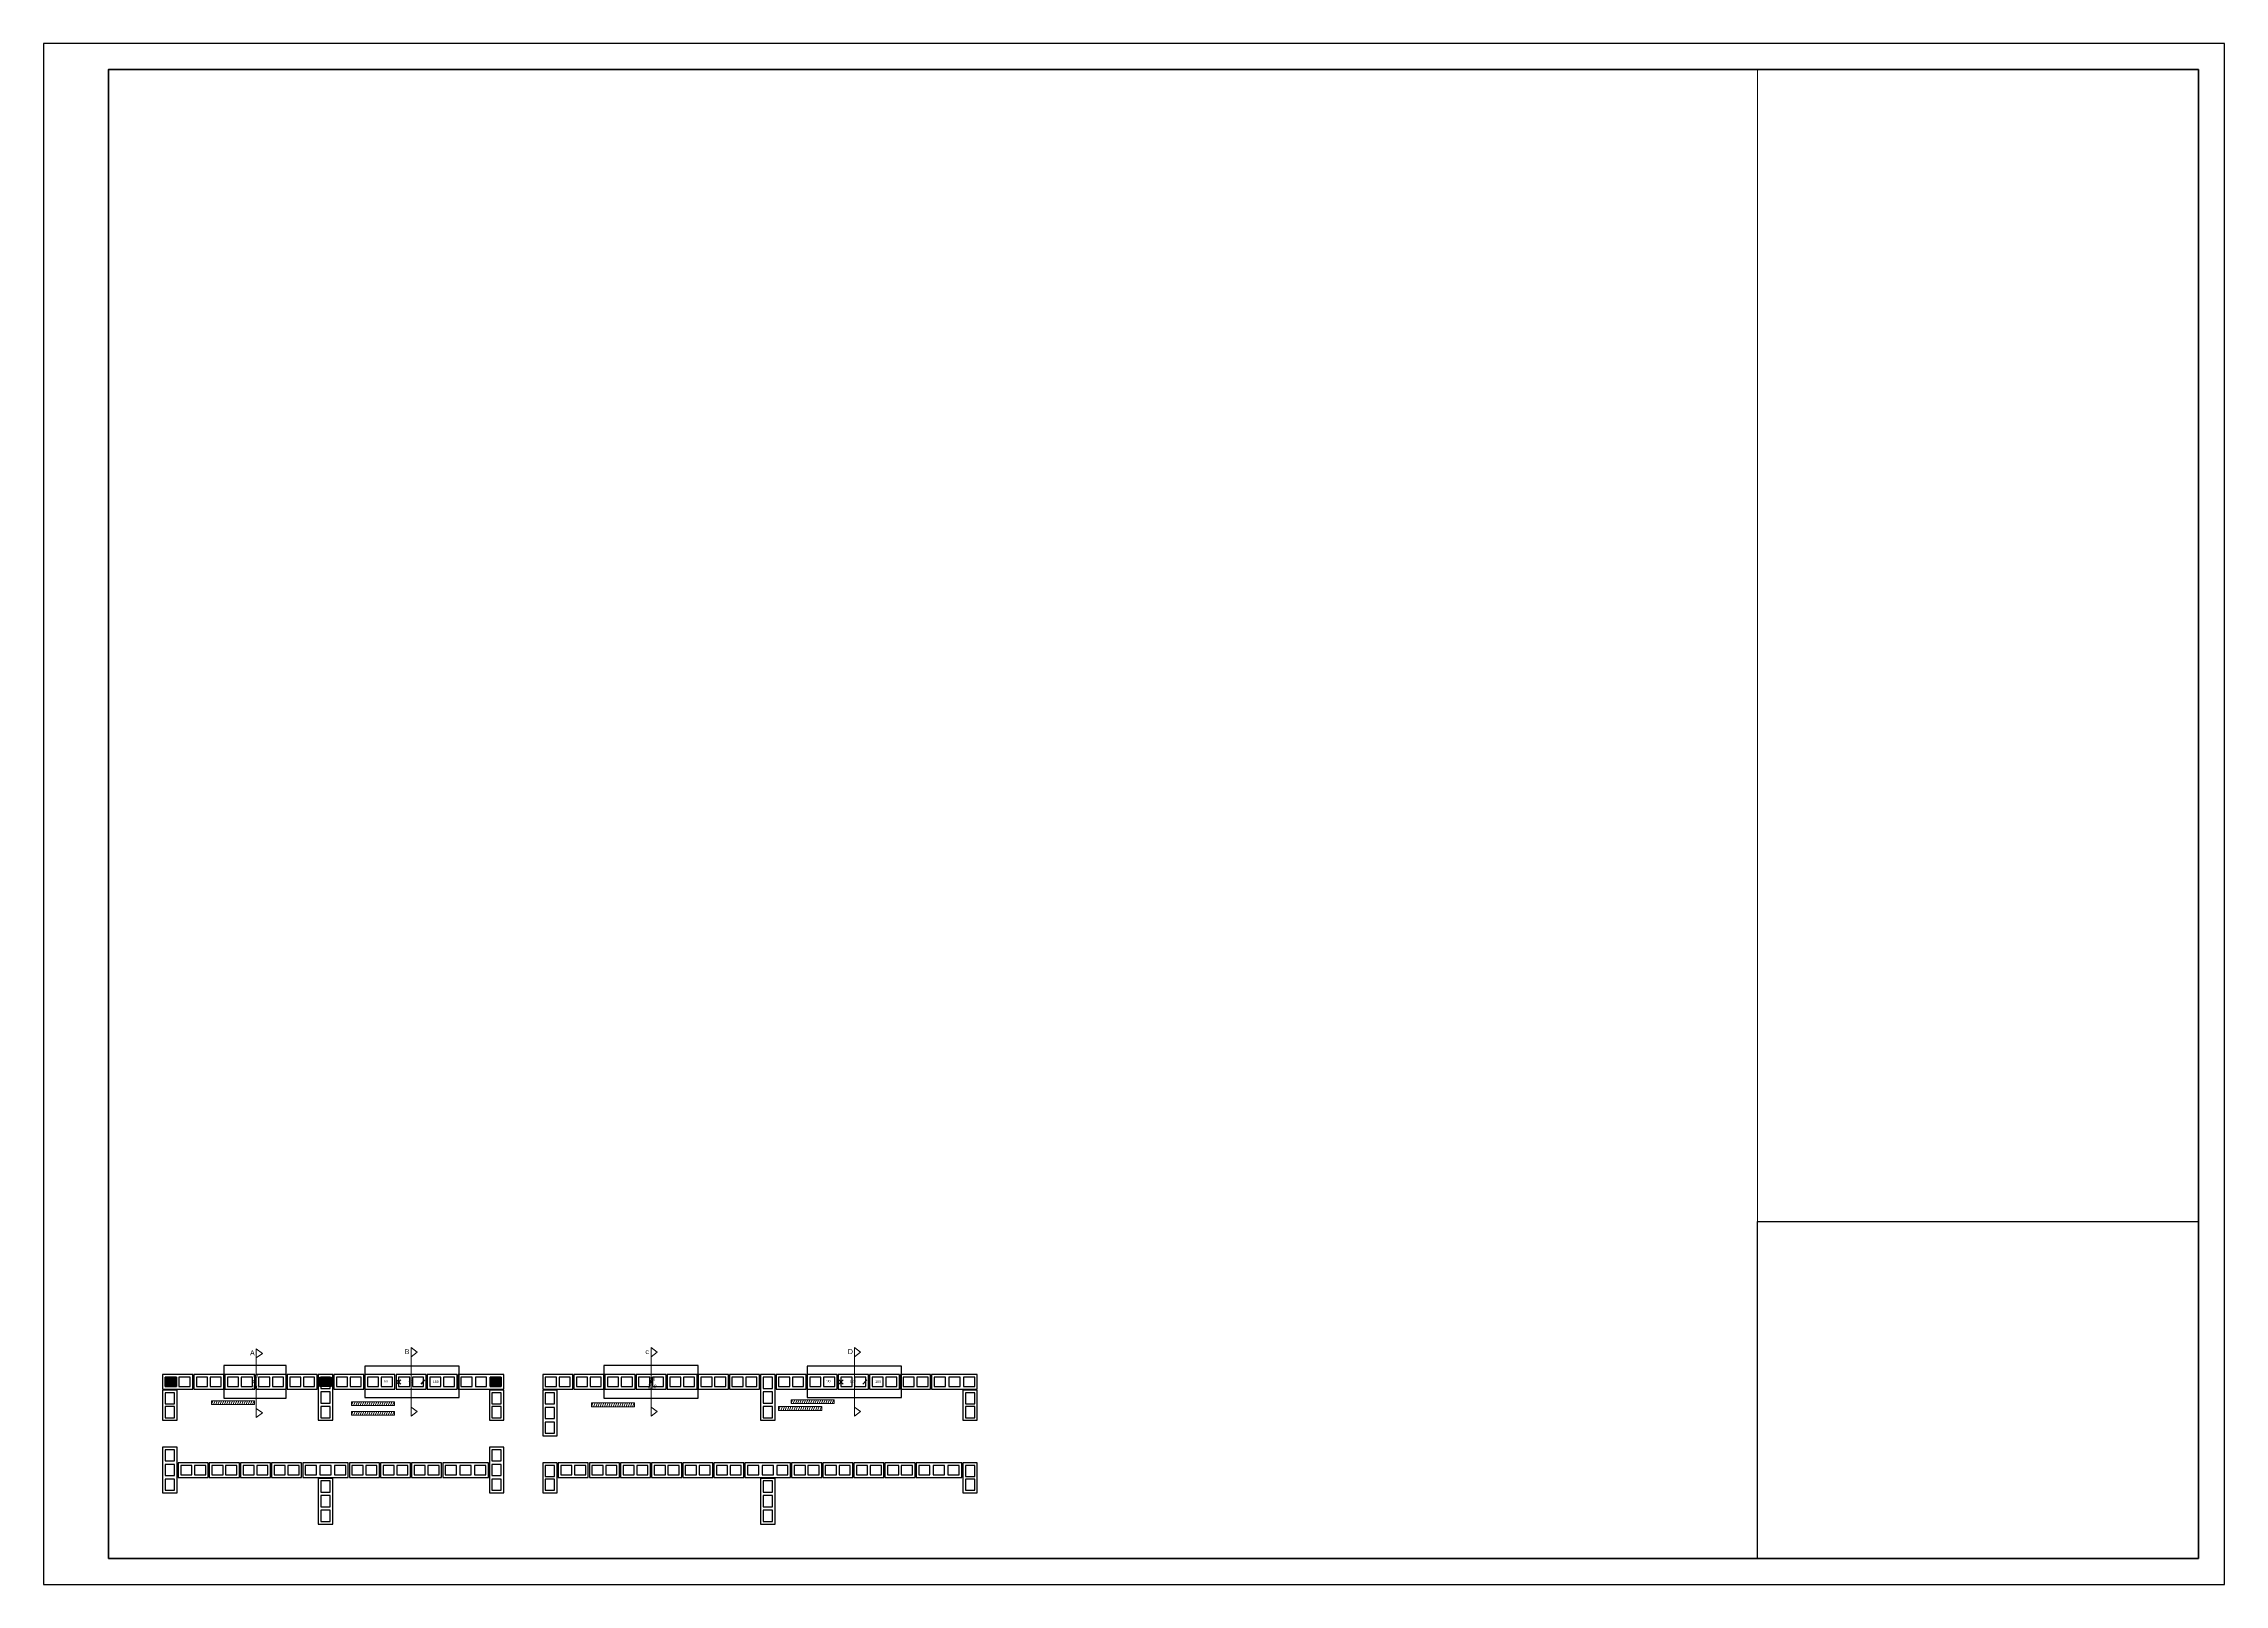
# Paper-space layout 'A1' of a CAD drawing. Header units: millimetres. Extents: x 0 to 841, y 0 to 594.
# The model-space entities are those that its viewports show. They can reach past a viewport. Long polylines and large blocks are cut down to what shows.
import ezdxf
from ezdxf.enums import TextEntityAlignment as Align

# ---------------------------------------------------------------- set-up
doc = ezdxf.new("R2010")
doc.units = ezdxf.units.MM
for name, color, linetype in [('3', 3, 'Continuous'), ('30', 30, 'Continuous'), ('5', 5, 'Continuous'), ('7', 7, 'Continuous'), ('corte', 4, 'Continuous'), ('ferro', 2, 'Continuous'), ('fiada1', 3, 'Continuous'), ('fiada2', 2, 'Continuous'), ('porta', 3, 'Continuous')]:
    doc.layers.add(name, color=color, linetype=linetype)
doc.layers.add('graute', color=1, linetype='Continuous', transparency=0.6)
doc.layers.add('Margem', color=130, linetype='Continuous', lineweight=100)
doc.styles.add('ModeloPython', font='times.ttf', dxfattribs={"height": 10})
doc.styles.get("Standard").update_dxf_attribs({"font": 'arial.ttf'})

# ---------------------------------------------------------------- blocks, each defined once
blk = doc.blocks.new('B44')
at = {"layer": '30', "color": 0}
for p, q in [((13.25, 11.5), (2.5, 11.5)), ((2.5, 11.5), (2.5, 2.5)), ((2.5, 2.5), (13.25, 2.5)), ((13.25, 2.5), (13.25, 11.5)), ((27.375, 11.5), (16.625, 11.5)), ((16.625, 11.5), (16.625, 2.5)), ((16.625, 2.5), (27.375, 2.5)), ((27.375, 2.5), (27.375, 11.5)), ((41.5, 11.5), (30.75, 11.5)), ((30.75, 11.5), (30.75, 2.5)), ((30.75, 2.5), (41.5, 2.5)), ((41.5, 2.5), (41.5, 11.5))]:
    blk.add_line(p, q, dxfattribs=at)
blk.add_lwpolyline([(44, 14), (0, 14), (0, 0), (44, 0)], close=True, dxfattribs=at)
blk = doc.blocks.new('B29')
at = {"layer": '5', "color": 0}
for p, q in [((13.25, 11.5), (2.5, 11.5)), ((2.5, 11.5), (2.5, 2.5)), ((2.5, 2.5), (13.25, 2.5)), ((13.25, 2.5), (13.25, 11.5)), ((26.5, 11.5), (15.75, 11.5)), ((15.75, 11.5), (15.75, 2.5)), ((15.75, 2.5), (26.5, 2.5)), ((26.5, 2.5), (26.5, 11.5))]:
    blk.add_line(p, q, dxfattribs=at)
blk.add_lwpolyline([(29, 14), (0, 14), (0, 0), (29, 0)], close=True, dxfattribs=at)
blk = doc.blocks.new('P60')
for p, q in [((28.7, 1.2), (31.3, -1.2)), ((28.8, -1.3), (31.2, 1.3))]:
    blk.add_line(p, q)
at = {"layer": '3'}
blk.add_lwpolyline([(0, -15.7), (60, -15.7), (60, 15.7), (0, 15.7)], close=True, dxfattribs=at)
at = {"style": 'ModeloPython'}
for tag, p in [('LARGURA', (30.7, 4.1)), ('ALTURA', (30.3, -6.6))]:
    blk.add_attdef(tag, text='', height=3.01, dxfattribs=at).set_placement(p, align=Align.CENTER)
blk = doc.blocks.new('Janela')
for p, q in [((30.5, 2.1), (34.7, -2.3)), ((30.5, -2.3), (34.7, 2.1)), ((57.4, 2.1), (53.8, -2.3))]:
    blk.add_line(p, q)
at = {"layer": '3'}
blk.add_lwpolyline([(0, -15), (91, -15), (91, 15), (0, 15)], close=True, dxfattribs=at)
at = {"style": 'ModeloPython'}
for tag, p in [('LARGURA', (20.6, -0.5)), ('ALTURA', (44, -0.6)), ('PEITORIL', (68.3, -1))]:
    blk.add_attdef(tag, text='', height=2.42, dxfattribs=at).set_placement(p, align=Align.CENTER)
blk = doc.blocks.new('P90')
for p, q in [((44.2, 1.2), (46.8, -1.2)), ((44.3, -1.3), (46.7, 1.3))]:
    blk.add_line(p, q)
at = {"layer": '3'}
blk.add_lwpolyline([(0, -15.7), (91, -15.7), (91, 15.7), (0, 15.7)], close=True, dxfattribs=at)
at = {"style": 'ModeloPython'}
for tag, p in [('LARGURA', (46.9, 1.5)), ('ALTURA', (46.7, -6.1))]:
    blk.add_attdef(tag, text='', height=3.6, dxfattribs=at).set_placement(p, align=Align.CENTER)
blk = doc.blocks.new('graute')
at = {"transparency": 33554534}
h = blk.add_hatch(color=256, dxfattribs=at)
h.dxf.hatch_style = 1
h.paths.add_polyline_path([(0, 9), (10.8, 9), (10.8, 0), (0, 0)])
blk.add_lwpolyline([(0, 9), (10.8, 9), (10.8, 0), (0, 0), (0, 9)])
at = {"lineweight": 5, "flags": 1}
blk.add_attdef('QUANTITATIVO', text='', height=0.647, dxfattribs=at).set_placement((14.6, 7.5), align=Align.CENTER)
blk = doc.blocks.new('ferro')
at = {"transparency": 33554534}
h = blk.add_hatch(color=256, dxfattribs=at)
h.dxf.hatch_style = 1
edge = h.paths.add_edge_path()
edge.add_arc((0, 0), 0.5, 0, 360)
blk.add_circle((0, 0), 0.5)
at = {"style": 'ModeloPython', "flags": 1}
for tag, p in [('BARRA', (0.8, 0.3)), ('BITOLA', (0.8, 0.2)), ('COMPRIMENTO', (1, 0.1)), ('QUANTITATIVO', (1, 0))]:
    blk.add_attdef(tag, text='', height=0.0735, dxfattribs=at).set_placement(p, align=Align.CENTER)
blk = doc.blocks.new('ferroHorizontal')
at = {"layer": 'ferro', "lineweight": 5}
for p, q in [((0, 3.7), (41.5, 3.7)), ((0, 3.7), (0, 0)), ((0, 0), (1.5, 3.7)), ((0, 0), (41.5, 0)), ((2.1, 0), (3.6, 3.7)), ((4.2, 0), (5.7, 3.7)), ((6.3, 0), (7.7, 3.7)), ((8.4, 0), (9.8, 3.7)), ((10.4, 0), (11.9, 3.7)), ((12.5, 0), (14, 3.7)), ((14.6, 0), (16.1, 3.7)), ((16.7, 0), (18.2, 3.7)), ((18.8, 0), (20.3, 3.7)), ((20.9, 0), (22.4, 3.7)), ((23, 0), (24.5, 3.7)), ((25.1, 0), (26.5, 3.7)), ((27.2, 0), (28.6, 3.7)), ((29.2, 0), (30.7, 3.7)), ((31.3, 0), (32.8, 3.7)), ((33.4, 0), (34.9, 3.7)), ((35.5, 0), (37, 3.7)), ((37.6, 0), (39.1, 3.7)), ((39.7, 0), (41.2, 3.7)), ((41.5, 3.7), (41.5, 0))]:
    blk.add_line(p, q, dxfattribs=at)
at = {"lineweight": 5, "flags": 1}
for tag, p in [('ALTURA', (3.2, -5.6)), ('QUANTITATIVO', (3.1, -6.8)), ('COMPRIMENTO', (3.2, -4.3)), ('BARRAS', (3.3, -3.2))]:
    blk.add_attdef(tag, p, '', height=0.9, dxfattribs=at)
blk.add_attdef('BITOLA', text='', height=1.36, dxfattribs=at).set_placement((6.6, -1.8), align=Align.CENTER)
blk = doc.blocks.new('corte')
at = {"layer": 'corte', "lineweight": 5}
for p, q in [((0, -33.1), (0, 33.1)), ((0, 33.1), (6, 28.7)), ((0, 24.3), (6, 28.7)), ((0, -24.3), (6, -28.7)), ((0, -33.1), (6, -28.7))]:
    blk.add_line(p, q, dxfattribs=at)
at = {"lineweight": 5}
blk.add_attdef('CORTE', text='', height=4.8, dxfattribs=at).set_placement((-3.8, 26.8), align=Align.CENTER)
at = {"lineweight": 5, "flags": 1}
blk.add_attdef('LAJE', text='', height=4.8, dxfattribs=at).set_placement((0, -2.4), align=Align.RIGHT)

msp = doc.modelspace()

# ---------------------------------------------------------------- block references
at = {"layer": '3', "lineweight": 5}
for p, values in [((233.9, 152.7), {'LARGURA': '60', 'ALTURA': '60', 'PEITORIL': '160'}), ((660.3, 152.7), {'LARGURA': '90', 'ALTURA': '120', 'PEITORIL': '100'})]:
    msp.add_blockref('Janela', p, dxfattribs=at).add_auto_attribs(values)
at = {"layer": 'corte', "lineweight": 5}
for p, values in [((129.2, 151.5), {'CORTE': 'A'}), ((278.4, 152.7), {'CORTE': 'B'}), ((509.8, 152.7), {'CORTE': 'c'}), ((705.8, 152.7), {'CORTE': 'D'})]:
    msp.add_blockref('corte', p, dxfattribs=at).add_auto_attribs(values)
at = {"layer": 'ferro', "lineweight": 5}
for name, p in [('ferro', (46.7, 152.7)), ('ferro', (195.9, 152.7)), ('ferro', (360, 152.7)), ('ferroHorizontal', (85.9, 130.8)), ('ferroHorizontal', (220.9, 129.9)), ('ferroHorizontal', (452.3, 128.8)), ('ferroHorizontal', (632.8, 125.2)), ('ferroHorizontal', (644.8, 131.8)), ('ferroHorizontal', (220.9, 120.6))]:
    msp.add_blockref(name, p, dxfattribs=at)
at = {"layer": 'fiada1'}
for p in [(38.9, 145.7), (68.9, 145.7), (98.9, 145.7), (128.9, 145.7), (158.9, 145.7), (203.9, 145.7), (233.9, 145.7), (263.9, 145.7), (293.9, 145.7), (405.3, 145.7), (435.3, 145.7), (465.3, 145.7), (495.3, 145.7), (525.3, 145.7), (555.3, 145.7), (585.3, 145.7), (630.3, 145.7), (660.3, 145.7), (690.3, 145.7), (720.3, 145.7), (750.3, 145.7)]:
    msp.add_blockref('B29', p, dxfattribs=at)
for name, p, rotation in [('B44', (188.9, 159.7), 270), ('B44', (615.3, 159.7), 270), ('B29', (52.9, 115.7), 90), ('B29', (367.9, 115.7), 90), ('B44', (405.3, 144.7), 270), ('B29', (824.3, 115.7), 90)]:
    msp.add_blockref(name, p, dxfattribs=dict(at, rotation=rotation))
at = {"layer": 'fiada1', "lineweight": 5}
for p in [(323.9, 145.7), (780.3, 145.7)]:
    msp.add_blockref('B44', p, dxfattribs=at)
at = {"layer": 'fiada2'}
for name, p, rotation in [('B44', (38.9, 89.7), 270), ('B44', (353.9, 89.7), 270), ('B29', (419.3, 45.7), 90), ('B44', (188.9, 59.7), 270), ('B44', (615.3, 59.7), 270)]:
    msp.add_blockref(name, p, dxfattribs=dict(at, rotation=rotation))
for p in [(53.9, 60.7), (83.9, 60.7), (113.9, 60.7), (143.9, 60.7), (218.9, 60.7), (248.9, 60.7), (278.9, 60.7), (420.3, 60.7), (450.3, 60.7), (480.3, 60.7), (510.3, 60.7), (540.3, 60.7), (570.3, 60.7), (645.3, 60.7), (675.3, 60.7), (705.3, 60.7), (735.3, 60.7)]:
    msp.add_blockref('B29', p, dxfattribs=at)
at = {"layer": 'fiada2', "lineweight": 5}
for p in [(173.9, 60.7), (308.9, 60.7), (600.3, 60.7), (765.3, 60.7)]:
    msp.add_blockref('B44', p, dxfattribs=at)
at = {"layer": 'fiada2', "lineweight": 5, "rotation": 90}
msp.add_blockref('B29', (824.3, 45.7), dxfattribs=at)
at = {"layer": 'graute', "lineweight": 5}
for p in [(41.4, 148.2), (190.5, 148.2), (354.6, 148.2)]:
    msp.add_blockref('graute', p, dxfattribs=at)
at = {"layer": 'porta', "lineweight": 5}
for name, p, values in [('P60', (97.9, 152.7), {'LARGURA': '60', 'ALTURA': '220'}), ('P90', (464.3, 152.7), {'LARGURA': '91', 'ALTURA': '220'})]:
    msp.add_blockref(name, p, dxfattribs=at).add_auto_attribs(values)

psp = doc.layouts.new('A1')

# ---------------------------------------------------------------- linework, layer by layer
psp.add_line((661, 139.91), (831, 139.91))
at = {"layer": '3'}
psp.add_line((661, 10), (661, 139.91), dxfattribs=at)
at = {"layer": 'Defpoints'}
psp.add_lwpolyline([(0, 0), (841, 0), (841, 594), (0, 594)], close=True, dxfattribs=at)
at = {"layer": 'Margem', "color": 18, "true_color": 0x000000}
psp.add_lwpolyline([(25, 10), (831, 10), (831, 584), (25, 584)], close=True, dxfattribs=at)

# ---------------------------------------------------------------- viewports
at = {"layer": '7', "view_target_point": (3255.81, 1333.91)}
psp.add_viewport(center=(343, 297), size=(636, 574), view_center_point=(-2474.17, -633.87), view_height=1435, dxfattribs=at)

doc.saveas('drawing.dxf')
